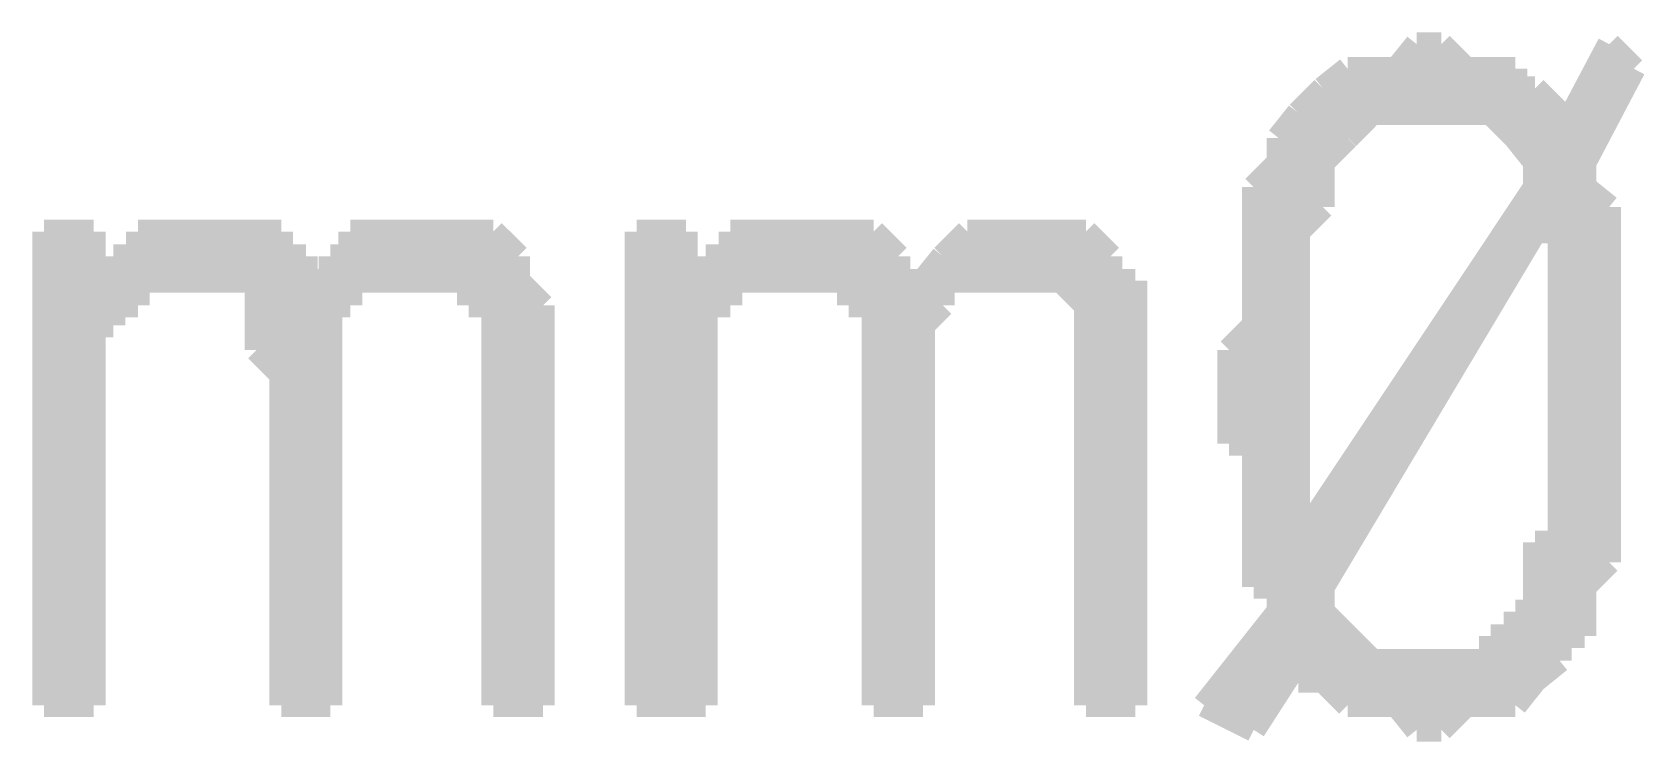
# Model space of a CAD drawing. Header units: millimetres. Extents: x 5 to 350, y 3 to 213.
# Drawn here: x 89.28 to 95.05, y 59.22 to 61.76 of the extents above; entities that cross this region are included whole.
import ezdxf

# ---------------------------------------------------------------- set-up
doc = ezdxf.new("R2010")
doc.units = ezdxf.units.MM
doc.layers.add('H', color=251, linetype='Continuous')
doc.layers.add('P', color=255, linetype='Continuous')

msp = doc.modelspace()

# ---------------------------------------------------------------- hatches: boundary and pattern name
at = {"layer": 'H', "linetype": 'Continuous'}
for points in [[(93.645, 59.267), (93.468, 59.355), (93.733, 59.69), (93.733, 59.778), (93.645, 59.778), (93.645, 59.866), (93.804, 59.937), (94.65, 61.207), (94.65, 61.295), (94.58, 61.383), (94.738, 61.383), (94.915, 61.718), (95.003, 61.63), (94.827, 61.295), (94.827, 61.207), (94.915, 61.136), (94.65, 61.048), (93.892, 59.778), (93.892, 59.69), (94.068, 59.514), (93.804, 59.514), (93.645, 59.267)], [(93.645, 59.866), (93.645, 60.29), (93.557, 60.29), (93.557, 60.625), (93.645, 60.713), (93.645, 61.207), (93.733, 61.295), (93.733, 61.383), (93.98, 61.63), (94.156, 61.63), (94.227, 61.718), (94.315, 61.718), (94.403, 61.63), (94.58, 61.63), (94.58, 61.56), (94.65, 61.56), (94.227, 61.472), (94.068, 61.472), (93.892, 61.295), (93.892, 61.136), (93.804, 61.048), (93.804, 59.937), (93.645, 59.866)], [(94.58, 61.383), (94.492, 61.472), (94.227, 61.472), (94.65, 61.56), (94.738, 61.472), (94.738, 61.383), (94.58, 61.383)], [(94.227, 59.267), (94.156, 59.355), (93.98, 59.355), (93.892, 59.443), (93.804, 59.443), (94.227, 59.514), (94.492, 59.514), (94.492, 59.602), (94.58, 59.602), (94.58, 59.69), (94.65, 59.69), (94.65, 59.937), (94.738, 59.937), (94.738, 61.048), (94.65, 61.048), (94.915, 61.136), (94.915, 59.866), (94.827, 59.778), (94.827, 59.602), (94.738, 59.602), (94.738, 59.514), (94.58, 59.355), (94.403, 59.355), (94.315, 59.267), (94.227, 59.267)], [(89.323, 59.355), (89.323, 61.048), (89.5, 61.048), (89.5, 60.872), (89.658, 60.872), (89.658, 60.784), (89.57, 60.784), (89.57, 60.713), (89.5, 60.713), (89.5, 59.355), (89.323, 59.355)], [(89.57, 60.872), (89.57, 60.96), (89.658, 60.96), (89.658, 61.048), (90.17, 61.048), (90.17, 60.96), (90.258, 60.96), (89.835, 60.872), (89.57, 60.872)], [(90.928, 59.355), (90.928, 60.784), (90.84, 60.784), (90.84, 60.872), (90.682, 60.872), (90.346, 60.96), (90.417, 60.96), (90.417, 61.048), (90.928, 61.048), (91.017, 60.96), (91.017, 60.872), (91.105, 60.784), (91.105, 59.355), (90.928, 59.355)], [(91.44, 59.355), (91.44, 61.048), (91.616, 61.048), (91.616, 60.872), (91.775, 60.872), (91.775, 60.784), (91.687, 60.784), (91.687, 59.355), (91.44, 59.355)], [(91.687, 60.872), (91.687, 60.96), (91.775, 60.96), (91.775, 61.048), (92.287, 61.048), (92.375, 60.96), (92.04, 60.872), (91.687, 60.872)], [(93.045, 59.355), (93.045, 60.784), (92.957, 60.872), (92.798, 60.872), (92.534, 60.96), (92.622, 61.048), (93.045, 61.048), (93.133, 60.96), (93.133, 60.872), (93.222, 60.872), (93.222, 59.355), (93.045, 59.355)], [(90.17, 59.355), (90.17, 60.537), (90.082, 60.625), (90.082, 60.872), (89.835, 60.872), (90.258, 60.96), (90.258, 60.872), (90.417, 60.872), (90.417, 60.784), (90.346, 60.784), (90.346, 59.355), (90.17, 59.355)], [(90.346, 60.872), (90.346, 60.96), (90.682, 60.872), (90.346, 60.872)], [(92.287, 59.355), (92.287, 60.784), (92.198, 60.784), (92.198, 60.872), (92.04, 60.872), (92.375, 60.96), (92.375, 60.872), (92.534, 60.872), (92.534, 60.784), (92.463, 60.713), (92.463, 59.355), (92.287, 59.355)], [(92.463, 60.872), (92.534, 60.96), (92.798, 60.872), (92.463, 60.872)], [(93.804, 59.443), (93.804, 59.514), (94.227, 59.514), (93.804, 59.443)]]:
    msp.add_hatch(color=256, dxfattribs=at).paths.add_polyline_path(points)

# ---------------------------------------------------------------- linework, layer by layer
at = {"layer": 'P', "const_width": 0.085}
for points in [[(94.227, 61.718), (94.156, 61.63)], [(94.315, 61.718), (94.227, 61.718)], [(94.403, 61.63), (94.315, 61.718)], [(94.915, 61.718), (94.738, 61.383)], [(95.003, 61.63), (94.915, 61.718)], [(93.98, 61.63), (93.892, 61.56)], [(94.068, 61.63), (93.98, 61.63)], [(94.156, 61.63), (94.068, 61.63)], [(94.492, 61.63), (94.403, 61.63)], [(94.58, 61.63), (94.492, 61.63)], [(94.58, 61.56), (94.58, 61.63)], [(94.827, 61.295), (95.003, 61.63)], [(93.892, 61.56), (93.804, 61.472)], [(94.65, 61.56), (94.227, 61.472)], [(94.227, 61.472), (94.65, 61.56)], [(94.65, 61.56), (94.58, 61.56)], [(94.738, 61.472), (94.65, 61.56)], [(93.804, 61.472), (93.733, 61.383)], [(93.98, 61.383), (94.068, 61.472)], [(94.068, 61.472), (94.156, 61.472)], [(94.156, 61.472), (94.227, 61.472)], [(94.227, 61.472), (94.315, 61.472)], [(94.315, 61.472), (94.403, 61.472)], [(94.403, 61.472), (94.492, 61.472)], [(94.492, 61.472), (94.58, 61.383)], [(94.738, 61.383), (94.738, 61.472)], [(93.733, 61.383), (93.733, 61.295)], [(93.892, 61.295), (93.98, 61.383)], [(94.58, 61.383), (94.738, 61.383)], [(94.738, 61.383), (94.58, 61.383)], [(94.58, 61.383), (94.65, 61.295)], [(93.733, 61.295), (93.645, 61.207)], [(93.892, 61.207), (93.892, 61.295)], [(94.65, 61.295), (94.65, 61.207)], [(94.827, 61.207), (94.827, 61.295)], [(93.645, 61.207), (93.645, 61.136)], [(94.65, 61.207), (93.804, 59.937)], [(93.892, 61.136), (93.892, 61.207)], [(94.915, 61.136), (94.827, 61.207)], [(93.645, 61.136), (93.645, 61.048)], [(93.804, 61.048), (93.892, 61.136)], [(94.915, 61.136), (94.65, 61.048)], [(94.65, 61.048), (94.915, 61.136)], [(94.915, 61.048), (94.915, 61.136)], [(89.5, 61.048), (89.323, 61.048)], [(89.323, 61.048), (89.323, 59.355)], [(89.5, 60.872), (89.5, 61.048)], [(89.747, 61.048), (89.658, 61.048)], [(89.658, 61.048), (89.658, 60.96)], [(89.835, 61.048), (89.747, 61.048)], [(89.923, 61.048), (89.835, 61.048)], [(89.994, 61.048), (89.923, 61.048)], [(90.082, 61.048), (89.994, 61.048)], [(89.994, 61.048), (89.994, 61.048)], [(90.17, 61.048), (90.082, 61.048)], [(90.17, 60.96), (90.17, 61.048)], [(90.505, 61.048), (90.417, 61.048)], [(90.417, 61.048), (90.417, 60.96)], [(90.593, 61.048), (90.505, 61.048)], [(90.682, 61.048), (90.593, 61.048)], [(90.77, 61.048), (90.682, 61.048)], [(90.84, 61.048), (90.77, 61.048)], [(90.928, 61.048), (90.84, 61.048)], [(91.017, 60.96), (90.928, 61.048)], [(91.616, 61.048), (91.44, 61.048)], [(91.44, 61.048), (91.44, 59.355)], [(91.616, 60.872), (91.616, 61.048)], [(91.863, 61.048), (91.775, 61.048)], [(91.775, 61.048), (91.775, 60.96)], [(91.952, 61.048), (91.863, 61.048)], [(92.04, 61.048), (91.952, 61.048)], [(92.11, 61.048), (92.04, 61.048)], [(92.198, 61.048), (92.11, 61.048)], [(92.287, 61.048), (92.198, 61.048)], [(92.375, 60.96), (92.287, 61.048)], [(92.622, 61.048), (92.534, 60.96)], [(92.71, 61.048), (92.622, 61.048)], [(92.798, 61.048), (92.71, 61.048)], [(92.886, 61.048), (92.798, 61.048)], [(92.957, 61.048), (92.886, 61.048)], [(92.886, 61.048), (92.886, 61.048)], [(93.045, 61.048), (92.957, 61.048)], [(93.133, 60.96), (93.045, 61.048)], [(93.645, 61.048), (93.645, 60.96)], [(93.804, 60.96), (93.804, 61.048)], [(93.892, 59.778), (94.65, 61.048)], [(94.65, 61.048), (94.738, 61.048)], [(94.738, 61.048), (94.738, 60.96)], [(94.915, 60.96), (94.915, 61.048)], [(89.658, 60.96), (89.57, 60.96)], [(89.57, 60.96), (89.57, 60.872)], [(90.258, 60.96), (89.835, 60.872)], [(89.835, 60.872), (90.258, 60.96)], [(90.258, 60.96), (90.17, 60.96)], [(90.258, 60.872), (90.258, 60.96)], [(90.346, 60.96), (90.346, 60.872)], [(90.682, 60.872), (90.346, 60.96)], [(90.417, 60.96), (90.346, 60.96)], [(90.346, 60.96), (90.682, 60.872)], [(91.017, 60.872), (91.017, 60.96)], [(91.775, 60.96), (91.687, 60.96)], [(91.687, 60.96), (91.687, 60.872)], [(92.375, 60.96), (92.04, 60.872)], [(92.04, 60.872), (92.375, 60.96)], [(92.375, 60.872), (92.375, 60.96)], [(92.534, 60.96), (92.463, 60.872)], [(92.798, 60.872), (92.534, 60.96)], [(92.534, 60.96), (92.798, 60.872)], [(93.133, 60.872), (93.133, 60.96)], [(93.645, 60.96), (93.645, 60.872)], [(93.804, 60.872), (93.804, 60.96)], [(94.738, 60.96), (94.738, 60.872)], [(94.915, 60.872), (94.915, 60.96)], [(89.658, 60.872), (89.5, 60.872)], [(89.57, 60.872), (89.5, 60.872)], [(89.5, 60.872), (89.658, 60.872)], [(89.658, 60.784), (89.658, 60.872)], [(89.658, 60.872), (89.747, 60.872)], [(89.747, 60.872), (89.835, 60.872)], [(89.835, 60.872), (89.923, 60.872)], [(89.923, 60.872), (89.994, 60.872)], [(89.994, 60.872), (90.082, 60.872)], [(90.082, 60.872), (90.082, 60.784)], [(90.417, 60.872), (90.258, 60.872)], [(90.258, 60.872), (90.258, 60.872)], [(90.346, 60.872), (90.258, 60.872)], [(90.258, 60.872), (90.417, 60.872)], [(90.417, 60.784), (90.417, 60.872)], [(90.417, 60.872), (90.505, 60.872)], [(90.505, 60.872), (90.593, 60.872)], [(90.593, 60.872), (90.682, 60.872)], [(90.682, 60.872), (90.77, 60.872)], [(90.77, 60.872), (90.84, 60.872)], [(90.84, 60.872), (90.84, 60.784)], [(91.105, 60.784), (91.017, 60.872)], [(91.775, 60.872), (91.616, 60.872)], [(91.687, 60.872), (91.616, 60.872)], [(91.616, 60.872), (91.775, 60.872)], [(91.775, 60.784), (91.775, 60.872)], [(91.775, 60.872), (91.863, 60.872)], [(91.863, 60.872), (91.952, 60.872)], [(91.952, 60.872), (92.04, 60.872)], [(92.04, 60.872), (92.11, 60.872)], [(92.11, 60.872), (92.198, 60.872)], [(92.198, 60.872), (92.198, 60.784)], [(92.463, 60.872), (92.375, 60.872)], [(92.534, 60.872), (92.463, 60.872)], [(92.463, 60.872), (92.534, 60.872)], [(92.534, 60.784), (92.534, 60.872)], [(92.534, 60.872), (92.622, 60.872)], [(92.622, 60.872), (92.71, 60.872)], [(92.71, 60.872), (92.798, 60.872)], [(92.798, 60.872), (92.886, 60.872)], [(92.886, 60.872), (92.957, 60.872)], [(92.957, 60.872), (93.045, 60.784)], [(93.222, 60.872), (93.133, 60.872)], [(93.222, 60.784), (93.222, 60.872)], [(93.645, 60.872), (93.645, 60.784)], [(93.804, 60.784), (93.804, 60.872)], [(94.738, 60.872), (94.738, 60.784)], [(94.915, 60.784), (94.915, 60.872)], [(89.57, 60.713), (89.57, 60.784)], [(89.57, 60.784), (89.658, 60.784)], [(90.082, 60.784), (90.082, 60.713)], [(90.346, 60.713), (90.346, 60.784)], [(90.346, 60.784), (90.417, 60.784)], [(90.84, 60.784), (90.928, 60.784)], [(90.928, 60.784), (90.928, 60.713)], [(91.105, 60.713), (91.105, 60.784)], [(91.687, 60.713), (91.687, 60.784)], [(91.687, 60.784), (91.775, 60.784)], [(92.198, 60.784), (92.287, 60.784)], [(92.287, 60.784), (92.287, 60.713)], [(92.463, 60.713), (92.534, 60.784)], [(93.045, 60.784), (93.045, 60.713)], [(93.222, 60.713), (93.222, 60.784)], [(93.645, 60.784), (93.645, 60.713)], [(93.804, 60.713), (93.804, 60.784)], [(94.738, 60.784), (94.738, 60.713)], [(94.915, 60.713), (94.915, 60.784)], [(89.5, 60.625), (89.5, 60.713)], [(89.5, 60.713), (89.57, 60.713)], [(90.082, 60.713), (90.082, 60.625)], [(90.346, 60.625), (90.346, 60.713)], [(90.928, 60.713), (90.928, 60.625)], [(91.105, 60.625), (91.105, 60.713)], [(91.687, 60.625), (91.687, 60.713)], [(92.287, 60.713), (92.287, 60.625)], [(92.463, 60.625), (92.463, 60.713)], [(93.045, 60.713), (93.045, 60.625)], [(93.222, 60.625), (93.222, 60.713)], [(93.645, 60.713), (93.557, 60.625)], [(93.804, 60.625), (93.804, 60.713)], [(94.738, 60.713), (94.738, 60.625)], [(94.915, 60.625), (94.915, 60.713)], [(89.5, 59.355), (89.5, 60.625)], [(90.082, 60.625), (90.17, 60.537)], [(90.346, 59.355), (90.346, 60.625)], [(90.928, 60.625), (90.928, 60.537)], [(91.105, 60.537), (91.105, 60.625)], [(91.687, 59.355), (91.687, 60.625)], [(92.287, 60.625), (92.287, 60.537)], [(92.463, 59.355), (92.463, 60.625)], [(93.045, 60.625), (93.045, 60.537)], [(93.222, 60.537), (93.222, 60.625)], [(93.557, 60.625), (93.557, 60.537)], [(93.804, 60.537), (93.804, 60.625)], [(94.738, 60.625), (94.738, 60.537)], [(94.915, 60.537), (94.915, 60.625)], [(90.17, 60.537), (90.17, 60.448)], [(90.928, 60.537), (90.928, 60.448)], [(91.105, 59.355), (91.105, 60.537)], [(92.287, 60.537), (92.287, 60.448)], [(93.045, 60.537), (93.045, 60.448)], [(93.222, 59.355), (93.222, 60.537)], [(93.557, 60.537), (93.557, 60.448)], [(93.804, 60.448), (93.804, 60.537)], [(94.738, 60.537), (94.738, 60.448)], [(94.915, 60.448), (94.915, 60.537)], [(90.17, 60.448), (90.17, 59.355)], [(90.928, 60.448), (90.928, 59.355)], [(92.287, 60.448), (92.287, 59.355)], [(93.045, 60.448), (93.045, 59.355)], [(93.557, 60.448), (93.557, 60.36)], [(93.804, 60.36), (93.804, 60.448)], [(94.738, 60.448), (94.738, 60.36)], [(94.915, 60.36), (94.915, 60.448)], [(93.557, 60.36), (93.557, 60.29)], [(93.804, 60.29), (93.804, 60.36)], [(94.738, 60.36), (94.738, 60.29)], [(94.915, 60.29), (94.915, 60.36)], [(93.557, 60.29), (93.645, 60.29)], [(93.645, 60.29), (93.645, 60.202)], [(93.804, 60.202), (93.804, 60.29)], [(94.738, 60.29), (94.738, 60.202)], [(94.915, 60.202), (94.915, 60.29)], [(93.645, 60.202), (93.645, 60.113)], [(93.804, 60.113), (93.804, 60.202)], [(94.738, 60.202), (94.738, 60.113)], [(94.915, 60.113), (94.915, 60.202)], [(93.645, 60.113), (93.645, 60.025)], [(93.804, 60.025), (93.804, 60.113)], [(94.738, 60.113), (94.738, 60.025)], [(94.915, 60.025), (94.915, 60.113)], [(93.645, 60.025), (93.645, 59.937)], [(93.804, 59.937), (93.804, 60.025)], [(94.738, 60.025), (94.738, 59.937)], [(94.915, 59.937), (94.915, 60.025)], [(93.804, 59.937), (93.645, 59.866)], [(93.645, 59.937), (93.645, 59.866)], [(93.645, 59.866), (93.804, 59.937)], [(94.738, 59.937), (94.65, 59.937)], [(94.65, 59.937), (94.65, 59.866)], [(94.915, 59.866), (94.915, 59.937)], [(93.645, 59.866), (93.645, 59.778)], [(94.65, 59.866), (94.65, 59.778)], [(94.827, 59.778), (94.915, 59.866)], [(93.645, 59.778), (93.733, 59.778)], [(93.733, 59.778), (93.733, 59.69)], [(93.892, 59.69), (93.892, 59.778)], [(94.65, 59.778), (94.65, 59.69)], [(94.827, 59.69), (94.827, 59.778)], [(93.733, 59.69), (93.468, 59.355)], [(93.98, 59.602), (93.892, 59.69)], [(94.65, 59.69), (94.58, 59.69)], [(94.58, 59.69), (94.58, 59.602)], [(94.827, 59.602), (94.827, 59.69)], [(94.068, 59.514), (93.98, 59.602)], [(94.58, 59.602), (94.492, 59.602)], [(94.492, 59.602), (94.492, 59.514)], [(94.738, 59.514), (94.738, 59.602)], [(94.738, 59.602), (94.827, 59.602)], [(93.645, 59.267), (93.804, 59.514)], [(94.068, 59.514), (93.804, 59.514)], [(93.804, 59.514), (93.804, 59.443)], [(93.804, 59.443), (94.227, 59.514)], [(94.227, 59.514), (93.804, 59.443)], [(93.804, 59.514), (94.068, 59.514)], [(94.156, 59.514), (94.068, 59.514)], [(94.227, 59.514), (94.156, 59.514)], [(94.156, 59.514), (94.156, 59.514)], [(94.315, 59.514), (94.227, 59.514)], [(94.403, 59.514), (94.315, 59.514)], [(94.492, 59.514), (94.403, 59.514)], [(94.65, 59.443), (94.738, 59.514)], [(93.804, 59.443), (93.892, 59.443)], [(93.892, 59.443), (93.98, 59.355)], [(94.58, 59.355), (94.65, 59.443)], [(89.323, 59.355), (89.5, 59.355)], [(90.17, 59.355), (90.346, 59.355)], [(90.928, 59.355), (91.105, 59.355)], [(91.44, 59.355), (91.687, 59.355)], [(92.287, 59.355), (92.463, 59.355)], [(93.045, 59.355), (93.222, 59.355)], [(93.468, 59.355), (93.645, 59.267)], [(93.98, 59.355), (94.068, 59.355)], [(94.068, 59.355), (94.156, 59.355)], [(94.156, 59.355), (94.227, 59.267)], [(94.315, 59.267), (94.403, 59.355)], [(94.403, 59.355), (94.492, 59.355)], [(94.492, 59.355), (94.58, 59.355)], [(94.227, 59.267), (94.315, 59.267)]]:
    msp.add_lwpolyline(points, dxfattribs=at)

doc.saveas('drawing.dxf')
